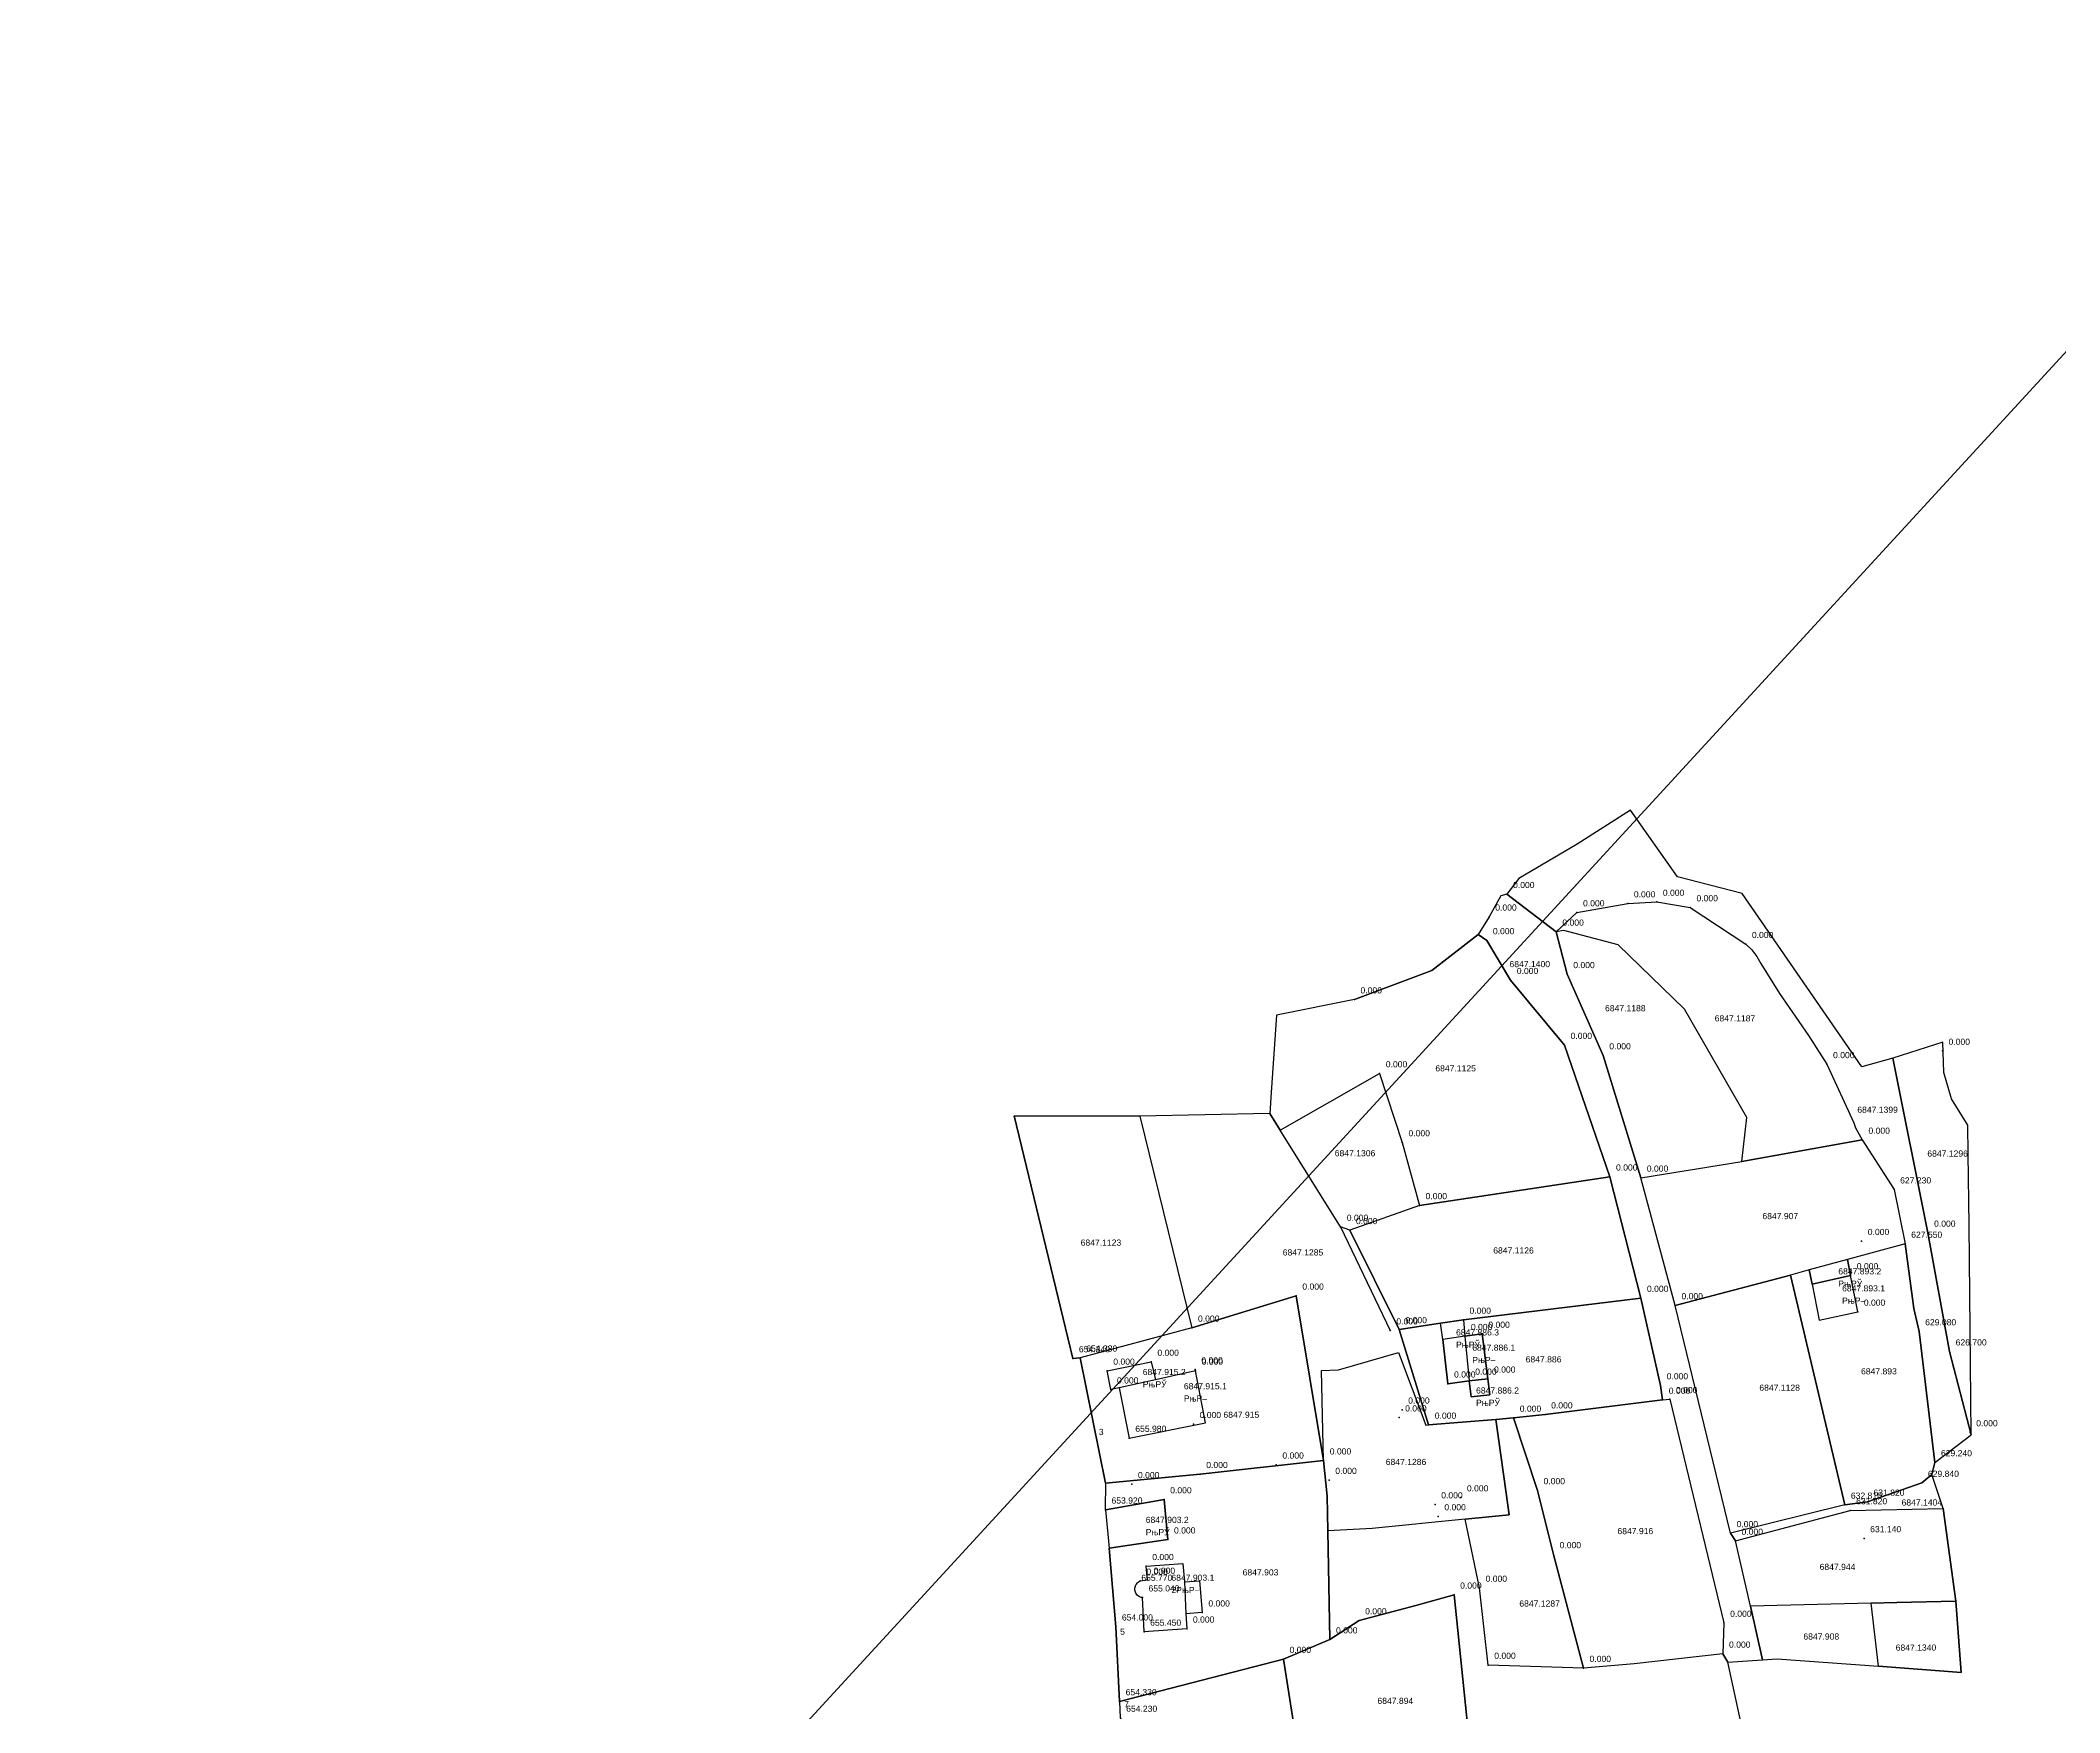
# Model space of a CAD drawing. Header units: metres. Extents: x 8504925 to 8509157, y 4588840 to 4591954.
# Drawn here: x 8506603.9 to 8506932.6, y 4590441.8 to 4590713.9 of the extents above; entities that cross this region are included whole.
import ezdxf

# ---------------------------------------------------------------- set-up
doc = ezdxf.new("R2010")
doc.units = ezdxf.units.M
for name, color, linetype in [('cad13', 30, 'Continuous'), ('cad140', 7, 'Continuous'), ('cad141', 7, 'Continuous'), ('cad144', 7, 'Continuous'), ('cad145', 7, 'Continuous'), ('cad146', 7, 'Continuous'), ('cad176', 7, 'Continuous'), ('cad22', 7, 'Continuous'), ('cad_cont_1', 30, 'Continuous'), ('cad_cont_2', 7, 'Continuous'), ('cad_cont_3', 7, 'Continuous'), ('points', 1, 'Continuous'), ('texts', 7, 'Continuous')]:
    doc.layers.add(name, color=color, linetype=linetype)
doc.styles.get("Standard").update_dxf_attribs({"font": 'arial.ttf'})

msp = doc.modelspace()

# ---------------------------------------------------------------- linework, layer by layer
msp.add_lwpolyline([(8505645, 4589261), (8507425, 4591198)])
at = {"layer": 'cad13'}
for points in [[(8506898.041, 4590515.473), (8506898.55, 4590512.9)], [(8506892.264, 4590511.494), (8506891.826, 4590513.781)], [(8506892.264, 4590511.494), (8506893.451, 4590505.589), (8506899.7, 4590506.97), (8506898.55, 4590512.9)], [(8506898.55, 4590512.9), (8506892.264, 4590511.494)], [(8506832.167, 4590502.47), (8506831.829, 4590505.106)], [(8506835.52, 4590505.66), (8506835.75, 4590503.01)], [(8506835.75, 4590503.01), (8506832.167, 4590502.47)], [(8506836.45, 4590495.74), (8506833.01, 4590495.28), (8506832.167, 4590502.47)], [(8506835.75, 4590503.01), (8506838.59, 4590503.37), (8506839.51, 4590496.08)], [(8506779.525, 4590494.583), (8506778.15, 4590494.31), (8506777.55, 4590497.37), (8506784.73, 4590498.81), (8506785.408, 4590495.88)], [(8506779.525, 4590494.583), (8506781.13, 4590486.44), (8506793.555, 4590488.926), (8506791.93, 4590497.36), (8506785.408, 4590495.88)], [(8506785.408, 4590495.88), (8506779.525, 4590494.583)], [(8506839.51, 4590496.08), (8506839.834, 4590493.476), (8506836.787, 4590493.127), (8506836.45, 4590495.74)], [(8506839.51, 4590496.08), (8506836.45, 4590495.74)], [(8506777.26, 4590474.77), (8506786.81, 4590476.43), (8506787.43, 4590469.9), (8506777.89, 4590468.49)], [(8506790.51, 4590455.4), (8506783.55, 4590454.89), (8506783.28, 4590460.47), (8506783.081, 4590460.5), (8506782.823, 4590460.603), (8506782.591, 4590460.75), (8506782.456, 4590460.875), (8506782.335, 4590461.016), (8506782.237, 4590461.171), (8506782.156, 4590461.333), (8506782.095, 4590461.51), (8506782.064, 4590461.692), (8506782.053, 4590461.875), (8506782.11, 4590462.2), (8506782.164, 4590462.412), (8506782.246, 4590462.578), (8506782.466, 4590462.87), (8506782.606, 4590462.99), (8506782.94, 4590463.19), (8506784.12, 4590463.34), (8506783.89, 4590465.57), (8506789.857, 4590466.005), (8506790.117, 4590463.031), (8506792.56, 4590463.214), (8506793.03, 4590458.02), (8506790.375, 4590457.813), (8506790.51, 4590455.4)]]:
    msp.add_lwpolyline(points, dxfattribs=at)
at = {"layer": 'cad140'}
for points in [[(8506791.33, 4590504.37), (8506808.32, 4590509.58)], [(8506864.4, 4590509.22), (8506867.61, 4590494.99), (8506867.95, 4590492.63)], [(8506777.27, 4590479.07), (8506773.15, 4590499.5)]]:
    msp.add_lwpolyline(points, dxfattribs=at)
at = {"layer": 'cad141'}
for points in [[(8506791.33, 4590504.37), (8506773.15, 4590499.5)], [(8506812.78, 4590482.76), (8506792.68, 4590480.55), (8506777.27, 4590479.07)]]:
    msp.add_lwpolyline(points, dxfattribs=at)
at = {"layer": 'cad144'}
for points in [[(8506854.047, 4590583.094), (8506844.556, 4590577.496)], [(8506905.401, 4590548.252), (8506900.386, 4590546.863), (8506880.874, 4590575.023), (8506870.395, 4590577.776)], [(8506850.64, 4590568.81), (8506854, 4590571.96), (8506862.27, 4590573.41), (8506866.99, 4590573.67), (8506872.46, 4590572.78), (8506881.48, 4590566.79), (8506882.479, 4590565.865), (8506883.264, 4590564.806), (8506883.943, 4590563.677), (8506886.979, 4590558.765), (8506891.686, 4590551.926), (8506894.69, 4590547.25), (8506899.052, 4590537.738), (8506899.338, 4590536.904), (8506900.45, 4590534.95)], [(8506837.908, 4590568.375), (8506839.33, 4590567.42), (8506843.22, 4590560.94), (8506851.97, 4590550.38), (8506859.37, 4590528.96)], [(8506858.28, 4590548.69), (8506852.41, 4590561.9), (8506850.64, 4590568.81)], [(8506805.1, 4590555.252), (8506804.266, 4590542.675), (8506804.038, 4590539.254)], [(8506821.9, 4590545.76), (8506825.59, 4590534.54), (8506828.37, 4590524.3)], [(8506773.15, 4590499.5), (8506771.95, 4590499.38), (8506762.418, 4590538.867)], [(8506782.858, 4590538.828), (8506762.418, 4590538.867)], [(8506804.038, 4590539.254), (8506782.858, 4590538.828)], [(8506805.729, 4590536.539), (8506804.038, 4590539.254)], [(8506815.55, 4590520.78), (8506805.729, 4590536.539)], [(8506880.838, 4590531.443), (8506900.45, 4590534.95)], [(8506900.45, 4590534.95), (8506905.61, 4590526.86), (8506907.41, 4590518.03)], [(8506864.38, 4590528.78), (8506880.838, 4590531.443)], [(8506859.37, 4590528.96), (8506864.4, 4590509.22)], [(8506870.02, 4590508.02), (8506864.38, 4590528.78)], [(8506815.55, 4590520.78), (8506823.62, 4590503.92)], [(8506817.04, 4590520.24), (8506815.55, 4590520.78)], [(8506825.1, 4590504.12), (8506817.04, 4590520.24)], [(8506907.41, 4590518.03), (8506898.041, 4590515.473)], [(8506907.41, 4590518.03), (8506908.822, 4590507.504), (8506909.68, 4590503.77), (8506912.25, 4590482.47)], [(8506891.826, 4590513.781), (8506888.79, 4590512.952)], [(8506897.59, 4590475.56), (8506888.79, 4590512.952)], [(8506808.32, 4590509.58), (8506812.78, 4590482.76)], [(8506878.99, 4590470.93), (8506870.02, 4590508.02)], [(8506829.87, 4590488.58), (8506825.1, 4590504.12)], [(8506867.95, 4590492.63), (8506848.81, 4590490.25), (8506843.7, 4590489.71)], [(8506869.13, 4590492.74), (8506877.94, 4590456.34), (8506877.76, 4590451.32)], [(8506840.807, 4590489.478), (8506829.87, 4590488.58)], [(8506843.7, 4590489.71), (8506840.807, 4590489.478)], [(8506847.57, 4590477.92), (8506843.7, 4590489.71)], [(8506812.78, 4590482.76), (8506813.342, 4590476.98), (8506813.491, 4590471.321)], [(8506912.25, 4590482.47), (8506911.74, 4590480.498)], [(8506911.74, 4590480.498), (8506910.13, 4590479.12), (8506901.27, 4590476.05), (8506897.59, 4590475.56)], [(8506855.06, 4590449), (8506850.19, 4590467.51), (8506847.57, 4590477.92)], [(8506897.59, 4590475.56), (8506878.99, 4590470.93)], [(8506839.55, 4590449.5), (8506838.14, 4590462.04), (8506835.81, 4590473.234)], [(8506879.79, 4590469.69), (8506898.45, 4590474.66)], [(8506813.491, 4590471.321), (8506813.8, 4590453.64)], [(8506882.239, 4590459.063), (8506879.79, 4590469.69)], [(8506779.56, 4590443.58), (8506778.95, 4590455.74), (8506777.89, 4590468.49)], [(8506813.8, 4590453.64), (8506818.54, 4590456.74), (8506827.785, 4590459.201), (8506834, 4590460.93)], [(8506834, 4590460.93), (8506837.3, 4590429.27)], [(8506884.186, 4590450.361), (8506882.239, 4590459.063)], [(8506813.8, 4590453.64), (8506806.24, 4590450.47)], [(8506855.06, 4590449), (8506839.55, 4590449.5)], [(8506877.76, 4590451.32), (8506863.328, 4590449.704), (8506855.06, 4590449)]]:
    msp.add_lwpolyline(points, dxfattribs=at)
at = {"layer": 'cad145'}
for points in [[(8506842.61, 4590574.93), (8506841.607, 4590574.666), (8506839.71, 4590571.26), (8506837.908, 4590568.375)], [(8506817.78, 4590557.78), (8506830.381, 4590562.522), (8506837.908, 4590568.375)], [(8506817.78, 4590557.78), (8506805.1, 4590555.252)], [(8506805.729, 4590536.539), (8506821.9, 4590545.76)], [(8506782.858, 4590538.828), (8506791.33, 4590504.37)], [(8506828.37, 4590524.3), (8506859.37, 4590528.96)], [(8506828.37, 4590524.3), (8506817.04, 4590520.24)], [(8506870.02, 4590508.02), (8506888.79, 4590512.952)], [(8506864.4, 4590509.22), (8506835.52, 4590505.66)], [(8506831.829, 4590505.106), (8506825.1, 4590504.12)], [(8506806.24, 4590450.47), (8506779.56, 4590443.58)], [(8506806.24, 4590450.47), (8506810.16, 4590425.53)]]:
    msp.add_lwpolyline(points, dxfattribs=at)
at = {"layer": 'cad146'}
for points in [[(8506850.64, 4590568.81), (8506842.61, 4590574.93)], [(8506880.838, 4590531.443), (8506881.64, 4590538.568), (8506871.494, 4590556.229), (8506860.737, 4590566.687), (8506851.895, 4590569.047), (8506850.64, 4590568.81)], [(8506864.38, 4590528.78), (8506858.28, 4590548.69)], [(8506905.401, 4590548.252), (8506911.13, 4590519.82), (8506914.64, 4590500.5), (8506918.188, 4590486.962)], [(8506898.041, 4590515.473), (8506891.826, 4590513.781)], [(8506831.829, 4590505.106), (8506835.52, 4590505.66)], [(8506812.78, 4590482.76), (8506812.462, 4590497.414), (8506815.221, 4590497.513), (8506824.952, 4590500.36), (8506829.394, 4590488.533), (8506829.87, 4590488.58)], [(8506867.95, 4590492.63), (8506869.13, 4590492.74)], [(8506840.807, 4590489.478), (8506842.492, 4590477.445), (8506842.983, 4590473.943), (8506835.81, 4590473.234)], [(8506835.81, 4590473.234), (8506820.708, 4590471.74), (8506813.491, 4590471.321)], [(8506898.45, 4590474.66), (8506913.618, 4590474.957)], [(8506879.79, 4590469.69), (8506878.99, 4590470.93)], [(8506901.904, 4590459.578), (8506882.239, 4590459.063)], [(8506915.679, 4590459.916), (8506906.044, 4590459.676), (8506901.904, 4590459.578)], [(8506903.07, 4590449.29), (8506901.904, 4590459.578)], [(8506878.551, 4590449.98), (8506877.76, 4590451.32)]]:
    msp.add_lwpolyline(points, dxfattribs=at)
at = {"layer": 'cad176'}
for points in [[(8506870.395, 4590577.776), (8506862.723, 4590588.584), (8506854.047, 4590583.094)], [(8506844.556, 4590577.496), (8506842.61, 4590574.93)], [(8506918.188, 4590486.962), (8506918.02, 4590504.2), (8506917.82, 4590521.07), (8506917.663, 4590532.706), (8506917.6, 4590537.37), (8506914.983, 4590541.605), (8506913.703, 4590545.902), (8506913.575, 4590550.878), (8506905.401, 4590548.252)], [(8506912.25, 4590482.47), (8506918.188, 4590486.962)], [(8506777.27, 4590479.07), (8506777.22, 4590474.87), (8506777.26, 4590474.77)], [(8506913.618, 4590474.957), (8506911.74, 4590480.498)], [(8506777.26, 4590474.77), (8506777.89, 4590468.49)], [(8506915.679, 4590459.916), (8506913.618, 4590474.957)], [(8506903.07, 4590449.29), (8506916.547, 4590448.281), (8506915.679, 4590459.916)], [(8506878.551, 4590449.98), (8506882.586, 4590450.253), (8506884.186, 4590450.361)], [(8506882.102, 4590433.745), (8506878.551, 4590449.98)], [(8506884.186, 4590450.361), (8506886.594, 4590450.523), (8506903.07, 4590449.29)], [(8506779.56, 4590443.58), (8506779.65, 4590440.89)]]:
    msp.add_lwpolyline(points, dxfattribs=at)
at = {"layer": 'cad22'}
for points in [[(8506835.75, 4590503.01), (8506836.45, 4590495.74)], [(8506790.117, 4590463.031), (8506790.375, 4590457.813)]]:
    msp.add_lwpolyline(points, dxfattribs=at)
at = {"layer": 'cad_cont_1'}
for points in [[(8506898.041, 4590515.473), (8506891.826, 4590513.781), (8506891.826, 4590513.781), (8506892.264, 4590511.494), (8506892.264, 4590511.494), (8506898.55, 4590512.9), (8506898.55, 4590512.9), (8506898.041, 4590515.473)], [(8506898.55, 4590512.9), (8506892.264, 4590511.494), (8506892.264, 4590511.494), (8506893.451, 4590505.589), (8506899.7, 4590506.97), (8506898.55, 4590512.9)], [(8506831.829, 4590505.106), (8506835.52, 4590505.66), (8506835.52, 4590505.66), (8506835.75, 4590503.01), (8506835.75, 4590503.01), (8506832.167, 4590502.47), (8506832.167, 4590502.47), (8506831.829, 4590505.106)], [(8506835.75, 4590503.01), (8506832.167, 4590502.47), (8506832.167, 4590502.47), (8506833.01, 4590495.28), (8506836.45, 4590495.74), (8506836.45, 4590495.74), (8506839.51, 4590496.08), (8506839.51, 4590496.08), (8506838.59, 4590503.37), (8506835.75, 4590503.01)], [(8506785.408, 4590495.88), (8506779.525, 4590494.583), (8506779.525, 4590494.583), (8506778.15, 4590494.31), (8506777.55, 4590497.37), (8506784.73, 4590498.81), (8506785.408, 4590495.88)], [(8506785.408, 4590495.88), (8506779.525, 4590494.583), (8506779.525, 4590494.583), (8506781.13, 4590486.44), (8506793.555, 4590488.926), (8506791.93, 4590497.36), (8506785.408, 4590495.88)], [(8506839.51, 4590496.08), (8506836.45, 4590495.74), (8506836.45, 4590495.74), (8506836.787, 4590493.127), (8506839.834, 4590493.476), (8506839.51, 4590496.08)], [(8506777.26, 4590474.77), (8506777.89, 4590468.49), (8506777.89, 4590468.49), (8506787.43, 4590469.9), (8506786.81, 4590476.43), (8506777.26, 4590474.77)], [(8506790.51, 4590455.4), (8506783.55, 4590454.89), (8506783.28, 4590460.47), (8506783.081, 4590460.5), (8506782.823, 4590460.603), (8506782.591, 4590460.75), (8506782.456, 4590460.875), (8506782.335, 4590461.016), (8506782.237, 4590461.171), (8506782.156, 4590461.333), (8506782.095, 4590461.51), (8506782.064, 4590461.692), (8506782.053, 4590461.875), (8506782.11, 4590462.2), (8506782.164, 4590462.412), (8506782.246, 4590462.578), (8506782.466, 4590462.87), (8506782.606, 4590462.99), (8506782.94, 4590463.19), (8506784.12, 4590463.34), (8506783.89, 4590465.57), (8506789.857, 4590466.005), (8506790.117, 4590463.031), (8506792.56, 4590463.214), (8506793.03, 4590458.02), (8506790.375, 4590457.813), (8506790.51, 4590455.4)]]:
    msp.add_lwpolyline(points, dxfattribs=at)
at = {"layer": 'cad_cont_2'}
for points in [[(8506844.556, 4590577.496), (8506842.61, 4590574.93), (8506842.61, 4590574.93), (8506850.64, 4590568.81), (8506850.64, 4590568.81), (8506854, 4590571.96), (8506862.27, 4590573.41), (8506866.99, 4590573.67), (8506872.46, 4590572.78), (8506881.48, 4590566.79), (8506882.479, 4590565.865), (8506883.264, 4590564.806), (8506883.943, 4590563.677), (8506886.979, 4590558.765), (8506891.686, 4590551.926), (8506894.69, 4590547.25), (8506899.052, 4590537.738), (8506899.338, 4590536.904), (8506900.45, 4590534.95), (8506900.45, 4590534.95), (8506905.61, 4590526.86), (8506907.41, 4590518.03), (8506907.41, 4590518.03), (8506908.822, 4590507.504), (8506909.68, 4590503.77), (8506912.25, 4590482.47), (8506912.25, 4590482.47), (8506918.188, 4590486.962), (8506918.188, 4590486.962), (8506914.64, 4590500.5), (8506911.13, 4590519.82), (8506905.401, 4590548.252), (8506905.401, 4590548.252), (8506900.386, 4590546.863), (8506880.874, 4590575.023), (8506870.395, 4590577.776), (8506870.395, 4590577.776), (8506862.723, 4590588.584), (8506854.047, 4590583.094), (8506854.047, 4590583.094), (8506844.556, 4590577.496)], [(8506837.908, 4590568.375), (8506839.33, 4590567.42), (8506843.22, 4590560.94), (8506851.97, 4590550.38), (8506859.37, 4590528.96), (8506859.37, 4590528.96), (8506864.4, 4590509.22), (8506864.4, 4590509.22), (8506867.61, 4590494.99), (8506867.95, 4590492.63), (8506867.95, 4590492.63), (8506869.13, 4590492.74), (8506869.13, 4590492.74), (8506877.94, 4590456.34), (8506877.76, 4590451.32), (8506877.76, 4590451.32), (8506878.551, 4590449.98), (8506878.551, 4590449.98), (8506882.586, 4590450.253), (8506884.186, 4590450.361), (8506884.186, 4590450.361), (8506882.239, 4590459.063), (8506882.239, 4590459.063), (8506879.79, 4590469.69), (8506879.79, 4590469.69), (8506878.99, 4590470.93), (8506878.99, 4590470.93), (8506870.02, 4590508.02), (8506870.02, 4590508.02), (8506864.38, 4590528.78), (8506864.38, 4590528.78), (8506858.28, 4590548.69), (8506858.28, 4590548.69), (8506852.41, 4590561.9), (8506850.64, 4590568.81), (8506850.64, 4590568.81), (8506842.61, 4590574.93), (8506842.61, 4590574.93), (8506841.607, 4590574.666), (8506839.71, 4590571.26), (8506837.908, 4590568.375)], [(8506880.838, 4590531.443), (8506881.64, 4590538.568), (8506871.494, 4590556.229), (8506860.737, 4590566.687), (8506851.895, 4590569.047), (8506850.64, 4590568.81), (8506850.64, 4590568.81), (8506854, 4590571.96), (8506862.27, 4590573.41), (8506866.99, 4590573.67), (8506872.46, 4590572.78), (8506881.48, 4590566.79), (8506882.479, 4590565.865), (8506883.264, 4590564.806), (8506883.943, 4590563.677), (8506886.979, 4590558.765), (8506891.686, 4590551.926), (8506894.69, 4590547.25), (8506899.052, 4590537.738), (8506899.338, 4590536.904), (8506900.45, 4590534.95), (8506900.45, 4590534.95), (8506880.838, 4590531.443)], [(8506805.1, 4590555.252), (8506804.266, 4590542.675), (8506804.038, 4590539.254), (8506804.038, 4590539.254), (8506805.729, 4590536.539), (8506805.729, 4590536.539), (8506821.9, 4590545.76), (8506821.9, 4590545.76), (8506825.59, 4590534.54), (8506828.37, 4590524.3), (8506828.37, 4590524.3), (8506859.37, 4590528.96), (8506859.37, 4590528.96), (8506851.97, 4590550.38), (8506843.22, 4590560.94), (8506839.33, 4590567.42), (8506837.908, 4590568.375), (8506837.908, 4590568.375), (8506830.381, 4590562.522), (8506817.78, 4590557.78), (8506817.78, 4590557.78), (8506805.1, 4590555.252)], [(8506880.838, 4590531.443), (8506881.64, 4590538.568), (8506871.494, 4590556.229), (8506860.737, 4590566.687), (8506851.895, 4590569.047), (8506850.64, 4590568.81), (8506850.64, 4590568.81), (8506852.41, 4590561.9), (8506858.28, 4590548.69), (8506858.28, 4590548.69), (8506864.38, 4590528.78), (8506864.38, 4590528.78), (8506880.838, 4590531.443)], [(8506905.401, 4590548.252), (8506911.13, 4590519.82), (8506914.64, 4590500.5), (8506918.188, 4590486.962), (8506918.188, 4590486.962), (8506918.02, 4590504.2), (8506917.82, 4590521.07), (8506917.663, 4590532.706), (8506917.6, 4590537.37), (8506914.983, 4590541.605), (8506913.703, 4590545.902), (8506913.575, 4590550.878), (8506905.401, 4590548.252)], [(8506805.729, 4590536.539), (8506821.9, 4590545.76), (8506821.9, 4590545.76), (8506825.59, 4590534.54), (8506828.37, 4590524.3), (8506828.37, 4590524.3), (8506817.04, 4590520.24), (8506817.04, 4590520.24), (8506815.55, 4590520.78), (8506815.55, 4590520.78), (8506805.729, 4590536.539)], [(8506773.15, 4590499.5), (8506771.95, 4590499.38), (8506762.418, 4590538.867), (8506762.418, 4590538.867), (8506782.858, 4590538.828), (8506782.858, 4590538.828), (8506791.33, 4590504.37), (8506791.33, 4590504.37), (8506773.15, 4590499.5)], [(8506782.858, 4590538.828), (8506791.33, 4590504.37), (8506791.33, 4590504.37), (8506808.32, 4590509.58), (8506808.32, 4590509.58), (8506812.78, 4590482.76), (8506812.78, 4590482.76), (8506812.462, 4590497.414), (8506815.221, 4590497.513), (8506824.952, 4590500.36), (8506829.394, 4590488.533), (8506829.87, 4590488.58), (8506829.87, 4590488.58), (8506825.1, 4590504.12), (8506825.1, 4590504.12), (8506817.04, 4590520.24), (8506817.04, 4590520.24), (8506815.55, 4590520.78), (8506815.55, 4590520.78), (8506805.729, 4590536.539), (8506805.729, 4590536.539), (8506804.038, 4590539.254), (8506804.038, 4590539.254), (8506782.858, 4590538.828)], [(8506864.38, 4590528.78), (8506880.838, 4590531.443), (8506880.838, 4590531.443), (8506900.45, 4590534.95), (8506900.45, 4590534.95), (8506905.61, 4590526.86), (8506907.41, 4590518.03), (8506907.41, 4590518.03), (8506898.041, 4590515.473), (8506898.041, 4590515.473), (8506891.826, 4590513.781), (8506891.826, 4590513.781), (8506888.79, 4590512.952), (8506888.79, 4590512.952), (8506870.02, 4590508.02), (8506870.02, 4590508.02), (8506864.38, 4590528.78)], [(8506828.37, 4590524.3), (8506817.04, 4590520.24), (8506817.04, 4590520.24), (8506825.1, 4590504.12), (8506825.1, 4590504.12), (8506831.829, 4590505.106), (8506831.829, 4590505.106), (8506835.52, 4590505.66), (8506835.52, 4590505.66), (8506864.4, 4590509.22), (8506864.4, 4590509.22), (8506859.37, 4590528.96), (8506859.37, 4590528.96), (8506828.37, 4590524.3)], [(8506891.826, 4590513.781), (8506888.79, 4590512.952), (8506888.79, 4590512.952), (8506897.59, 4590475.56), (8506897.59, 4590475.56), (8506901.27, 4590476.05), (8506910.13, 4590479.12), (8506911.74, 4590480.498), (8506911.74, 4590480.498), (8506912.25, 4590482.47), (8506912.25, 4590482.47), (8506909.68, 4590503.77), (8506908.822, 4590507.504), (8506907.41, 4590518.03), (8506907.41, 4590518.03), (8506898.041, 4590515.473), (8506898.041, 4590515.473), (8506891.826, 4590513.781)], [(8506870.02, 4590508.02), (8506888.79, 4590512.952), (8506888.79, 4590512.952), (8506897.59, 4590475.56), (8506897.59, 4590475.56), (8506878.99, 4590470.93), (8506878.99, 4590470.93), (8506870.02, 4590508.02)], [(8506791.33, 4590504.37), (8506773.15, 4590499.5), (8506773.15, 4590499.5), (8506777.27, 4590479.07), (8506777.27, 4590479.07), (8506792.68, 4590480.55), (8506812.78, 4590482.76), (8506812.78, 4590482.76), (8506808.32, 4590509.58), (8506808.32, 4590509.58), (8506791.33, 4590504.37)], [(8506831.829, 4590505.106), (8506825.1, 4590504.12), (8506825.1, 4590504.12), (8506829.87, 4590488.58), (8506829.87, 4590488.58), (8506840.807, 4590489.478), (8506840.807, 4590489.478), (8506843.7, 4590489.71), (8506843.7, 4590489.71), (8506848.81, 4590490.25), (8506867.95, 4590492.63), (8506867.95, 4590492.63), (8506867.61, 4590494.99), (8506864.4, 4590509.22), (8506864.4, 4590509.22), (8506835.52, 4590505.66), (8506835.52, 4590505.66), (8506831.829, 4590505.106)], [(8506812.78, 4590482.76), (8506812.462, 4590497.414), (8506815.221, 4590497.513), (8506824.952, 4590500.36), (8506829.394, 4590488.533), (8506829.87, 4590488.58), (8506829.87, 4590488.58), (8506840.807, 4590489.478), (8506840.807, 4590489.478), (8506842.492, 4590477.445), (8506842.983, 4590473.943), (8506835.81, 4590473.234), (8506835.81, 4590473.234), (8506820.708, 4590471.74), (8506813.491, 4590471.321), (8506813.491, 4590471.321), (8506813.342, 4590476.98), (8506812.78, 4590482.76)], [(8506847.57, 4590477.92), (8506843.7, 4590489.71), (8506843.7, 4590489.71), (8506848.81, 4590490.25), (8506867.95, 4590492.63), (8506867.95, 4590492.63), (8506869.13, 4590492.74), (8506869.13, 4590492.74), (8506877.94, 4590456.34), (8506877.76, 4590451.32), (8506877.76, 4590451.32), (8506863.328, 4590449.704), (8506855.06, 4590449), (8506855.06, 4590449), (8506850.19, 4590467.51), (8506847.57, 4590477.92)], [(8506839.55, 4590449.5), (8506838.14, 4590462.04), (8506835.81, 4590473.234), (8506835.81, 4590473.234), (8506842.983, 4590473.943), (8506842.492, 4590477.445), (8506840.807, 4590489.478), (8506840.807, 4590489.478), (8506843.7, 4590489.71), (8506843.7, 4590489.71), (8506847.57, 4590477.92), (8506847.57, 4590477.92), (8506850.19, 4590467.51), (8506855.06, 4590449), (8506855.06, 4590449), (8506839.55, 4590449.5)], [(8506777.27, 4590479.07), (8506777.22, 4590474.87), (8506777.26, 4590474.77), (8506777.26, 4590474.77), (8506777.89, 4590468.49), (8506777.89, 4590468.49), (8506778.95, 4590455.74), (8506779.56, 4590443.58), (8506779.56, 4590443.58), (8506806.24, 4590450.47), (8506806.24, 4590450.47), (8506813.8, 4590453.64), (8506813.8, 4590453.64), (8506813.491, 4590471.321), (8506813.491, 4590471.321), (8506813.342, 4590476.98), (8506812.78, 4590482.76), (8506812.78, 4590482.76), (8506792.68, 4590480.55), (8506777.27, 4590479.07)], [(8506897.59, 4590475.56), (8506878.99, 4590470.93), (8506878.99, 4590470.93), (8506879.79, 4590469.69), (8506879.79, 4590469.69), (8506898.45, 4590474.66), (8506898.45, 4590474.66), (8506913.618, 4590474.957), (8506913.618, 4590474.957), (8506911.74, 4590480.498), (8506911.74, 4590480.498), (8506910.13, 4590479.12), (8506901.27, 4590476.05), (8506897.59, 4590475.56)], [(8506835.81, 4590473.234), (8506820.708, 4590471.74), (8506813.491, 4590471.321), (8506813.491, 4590471.321), (8506813.8, 4590453.64), (8506813.8, 4590453.64), (8506818.54, 4590456.74), (8506827.785, 4590459.201), (8506834, 4590460.93), (8506834, 4590460.93), (8506837.3, 4590429.27)], [(8506882.102, 4590433.745), (8506878.551, 4590449.98), (8506878.551, 4590449.98), (8506877.76, 4590451.32), (8506877.76, 4590451.32), (8506863.328, 4590449.704), (8506855.06, 4590449), (8506855.06, 4590449), (8506839.55, 4590449.5), (8506839.55, 4590449.5), (8506838.14, 4590462.04), (8506835.81, 4590473.234)], [(8506879.79, 4590469.69), (8506898.45, 4590474.66), (8506898.45, 4590474.66), (8506913.618, 4590474.957), (8506913.618, 4590474.957), (8506915.679, 4590459.916), (8506915.679, 4590459.916), (8506906.044, 4590459.676), (8506901.904, 4590459.578), (8506901.904, 4590459.578), (8506882.239, 4590459.063), (8506882.239, 4590459.063), (8506879.79, 4590469.69)], [(8506806.24, 4590450.47), (8506810.16, 4590425.53), (8506810.16, 4590425.53), (8506837.3, 4590429.27), (8506837.3, 4590429.27), (8506834, 4590460.93), (8506834, 4590460.93), (8506827.785, 4590459.201), (8506818.54, 4590456.74), (8506813.8, 4590453.64), (8506813.8, 4590453.64), (8506806.24, 4590450.47)], [(8506901.904, 4590459.578), (8506882.239, 4590459.063), (8506882.239, 4590459.063), (8506884.186, 4590450.361), (8506884.186, 4590450.361), (8506886.594, 4590450.523), (8506903.07, 4590449.29), (8506903.07, 4590449.29), (8506901.904, 4590459.578)], [(8506903.07, 4590449.29), (8506901.904, 4590459.578), (8506901.904, 4590459.578), (8506906.044, 4590459.676), (8506915.679, 4590459.916), (8506915.679, 4590459.916), (8506916.547, 4590448.281), (8506903.07, 4590449.29)], [(8506806.24, 4590450.47), (8506779.56, 4590443.58), (8506779.56, 4590443.58), (8506779.65, 4590440.89), (8506779.65, 4590440.89), (8506780.63, 4590439.62), (8506791.39, 4590428.13), (8506791.39, 4590428.13), (8506795.13, 4590422.93), (8506795.13, 4590422.93), (8506810.16, 4590425.53), (8506810.16, 4590425.53), (8506806.24, 4590450.47)]]:
    msp.add_lwpolyline(points, dxfattribs=at)
at = {"layer": 'cad_cont_3'}
msp.add_lwpolyline([(8506882.102, 4590433.745), (8506878.551, 4590449.98), (8506878.551, 4590449.98), (8506882.586, 4590450.253), (8506884.186, 4590450.361), (8506884.186, 4590450.361), (8506886.594, 4590450.523), (8506903.07, 4590449.29), (8506903.07, 4590449.29), (8506916.547, 4590448.281), (8506915.679, 4590459.916), (8506915.679, 4590459.916), (8506913.618, 4590474.957), (8506913.618, 4590474.957), (8506911.74, 4590480.498), (8506911.74, 4590480.498), (8506912.25, 4590482.47), (8506912.25, 4590482.47), (8506918.188, 4590486.962), (8506918.188, 4590486.962), (8506918.02, 4590504.2), (8506917.82, 4590521.07), (8506917.663, 4590532.706), (8506917.6, 4590537.37), (8506914.983, 4590541.605), (8506913.703, 4590545.902), (8506913.575, 4590550.878), (8506905.401, 4590548.252), (8506905.401, 4590548.252), (8506900.386, 4590546.863), (8506880.874, 4590575.023), (8506870.395, 4590577.776), (8506870.395, 4590577.776), (8506862.723, 4590588.584), (8506854.047, 4590583.094), (8506854.047, 4590583.094), (8506844.556, 4590577.496), (8506844.556, 4590577.496), (8506842.61, 4590574.93), (8506842.61, 4590574.93), (8506841.607, 4590574.666), (8506839.71, 4590571.26), (8506837.908, 4590568.375), (8506837.908, 4590568.375), (8506830.381, 4590562.522), (8506817.78, 4590557.78), (8506817.78, 4590557.78), (8506805.1, 4590555.252), (8506805.1, 4590555.252), (8506804.266, 4590542.675), (8506804.038, 4590539.254), (8506804.038, 4590539.254), (8506782.858, 4590538.828), (8506782.858, 4590538.828), (8506762.418, 4590538.867), (8506762.418, 4590538.867), (8506771.95, 4590499.38), (8506773.15, 4590499.5), (8506773.15, 4590499.5), (8506777.27, 4590479.07), (8506777.27, 4590479.07), (8506777.22, 4590474.87), (8506777.26, 4590474.77), (8506777.26, 4590474.77), (8506777.89, 4590468.49), (8506777.89, 4590468.49), (8506778.95, 4590455.74), (8506779.56, 4590443.58), (8506779.56, 4590443.58), (8506779.65, 4590440.89)], dxfattribs=at)
at = {"layer": 'points'}
for p in [(8506842.61, 4590574.93), (8506839.71, 4590571.26), (8506854, 4590571.96), (8506862.27, 4590573.41), (8506866.99, 4590573.67), (8506872.46, 4590572.78), (8506839.33, 4590567.42), (8506850.64, 4590568.81), (8506881.48, 4590566.79), (8506843.22, 4590560.94), (8506852.41, 4590561.9), (8506817.78, 4590557.78), (8506851.97, 4590550.38), (8506858.28, 4590548.69), (8506913.48, 4590549.42), (8506821.9, 4590545.76), (8506894.69, 4590547.25), (8506825.59, 4590534.54), (8506900.45, 4590534.95), (8506859.37, 4590528.96), (8506864.38, 4590528.78), (8506905.61, 4590526.86), (8506828.37, 4590524.3), (8506815.55, 4590520.78), (8506817.04, 4590520.24), (8506900.34, 4590518.47), (8506907.41, 4590518.03), (8506911.13, 4590519.82), (8506898.55, 4590512.9), (8506808.32, 4590509.58), (8506864.4, 4590509.22), (8506870.02, 4590508.02), (8506835.52, 4590505.66), (8506899.7, 4590506.97), (8506791.33, 4590504.37), (8506823.62, 4590503.92), (8506825.1, 4590504.12), (8506835.75, 4590503.01), (8506838.59, 4590503.37), (8506909.68, 4590503.77), (8506771.95, 4590499.38), (8506773.15, 4590499.5), (8506784.73, 4590498.81), (8506914.64, 4590500.5), (8506777.55, 4590497.37), (8506791.88, 4590497.58), (8506791.93, 4590497.36), (8506833.01, 4590495.28), (8506836.45, 4590495.74), (8506839.51, 4590496.08), (8506867.61, 4590494.99), (8506778.15, 4590494.31), (8506867.95, 4590492.63), (8506869.13, 4590492.74), (8506791.6, 4590488.68), (8506825.05, 4590489.76), (8506825.54, 4590491.04), (8506829.87, 4590488.58), (8506843.7, 4590489.71), (8506848.81, 4590490.25), (8506781.13, 4590486.44), (8506917.99, 4590487.35), (8506805.07, 4590482.09), (8506812.78, 4590482.76), (8506912.25, 4590482.47), (8506781.56, 4590478.91), (8506792.68, 4590480.55), (8506813.68, 4590479.59), (8506910.13, 4590479.12), (8506786.81, 4590476.43), (8506830.92, 4590475.62), (8506835.1, 4590476.75), (8506847.57, 4590477.92), (8506897.59, 4590475.56), (8506901.27, 4590476.05), (8506777.26, 4590474.77), (8506831.43, 4590473.68), (8506898.45, 4590474.66), (8506787.43, 4590469.9), (8506878.99, 4590470.93), (8506879.79, 4590469.69), (8506900.73, 4590470.11), (8506783.89, 4590465.57), (8506850.19, 4590467.51), (8506782.11, 4590462.2), (8506782.94, 4590463.19), (8506784.12, 4590463.34), (8506838.14, 4590462.04), (8506783.28, 4590460.47), (8506834, 4590460.93), (8506778.95, 4590455.74), (8506790.51, 4590455.4), (8506793.03, 4590458.02), (8506818.54, 4590456.74), (8506877.94, 4590456.34), (8506783.55, 4590454.89), (8506813.8, 4590453.64), (8506806.24, 4590450.47), (8506839.55, 4590449.5), (8506855.06, 4590449), (8506877.76, 4590451.32), (8506779.56, 4590443.58)]:
    msp.add_point(p, dxfattribs=at)

# ---------------------------------------------------------------- texts
at = {"layer": 'cad_cont_1'}
for s, p in [('6847.893.2', (8506896.544, 4590513.064)), ('6847.893.1', (8506897.162, 4590510.296)), ('6847.886.3', (8506834.329, 4590503.129)), ('6847.886.1', (8506836.971, 4590500.641)), ('6847.915.2', (8506783.342, 4590496.683)), ('6847.915.1', (8506790.034, 4590494.372)), ('6847.886.2', (8506837.586, 4590493.672)), ('6847.903.2', (8506783.829, 4590472.62)), ('6847.903.1', (8506788.011, 4590463.207))]:
    msp.add_text(s, height=1, dxfattribs=at).set_placement(p)
at = {"layer": 'cad_cont_2'}
for s, p in [('6847.1400', (8506843.029, 4590563.058)), ('6847.1188', (8506858.577, 4590555.878)), ('6847.1187', (8506876.425, 4590554.232)), ('6847.1125', (8506830.963, 4590546.094)), ('6847.1399', (8506899.636, 4590539.361)), ('6847.1306', (8506814.592, 4590532.285)), ('6847.1296', (8506911.034, 4590532.229)), ('6847.907', (8506884.194, 4590522.052)), ('6847.1123', (8506773.239, 4590517.737)), ('6847.1285', (8506806.125, 4590516.14)), ('6847.1126', (8506840.382, 4590516.464)), ('6847.886', (8506845.662, 4590498.744)), ('6847.1128', (8506883.693, 4590494.132)), ('6847.893', (8506900.244, 4590496.791)), ('6847.915', (8506796.479, 4590489.726)), ('6847.1286', (8506822.888, 4590482.047)), ('6847.1404', (8506906.839, 4590475.45)), ('6847.916', (8506860.601, 4590470.793)), ('6847.944', (8506893.502, 4590464.972)), ('6847.903', (8506799.598, 4590464.077)), ('6847.1287', (8506844.63, 4590459.004)), ('6847.908', (8506890.861, 4590453.638)), ('6847.1340', (8506905.88, 4590451.835)), ('6847.894', (8506821.539, 4590443.166))]:
    msp.add_text(s, height=1, dxfattribs=at).set_placement(p)
at = {"layer": 'points'}
for s, p in [('0.000', (8506843.61, 4590575.93)), ('0.000', (8506855, 4590572.96)), ('0.000', (8506863.27, 4590574.41)), ('0.000', (8506867.99, 4590574.67)), ('0.000', (8506873.46, 4590573.78)), ('0.000', (8506840.71, 4590572.26)), ('0.000', (8506851.64, 4590569.81)), ('0.000', (8506840.33, 4590568.42)), ('0.000', (8506882.48, 4590567.79)), ('0.000', (8506853.41, 4590562.9)), ('0.000', (8506844.22, 4590561.94)), ('0.000', (8506818.78, 4590558.78)), ('0.000', (8506852.97, 4590551.38)), ('0.000', (8506859.28, 4590549.69)), ('0.000', (8506914.48, 4590550.42)), ('0.000', (8506822.9, 4590546.76)), ('0.000', (8506895.69, 4590548.25)), ('0.000', (8506826.59, 4590535.54)), ('0.000', (8506901.45, 4590535.95)), ('0.000', (8506860.37, 4590529.96)), ('0.000', (8506865.38, 4590529.78)), ('627.230', (8506906.61, 4590527.86)), ('0.000', (8506829.37, 4590525.3)), ('0.000', (8506816.55, 4590521.78)), ('0.000', (8506818.04, 4590521.24)), ('0.000', (8506912.13, 4590520.82)), ('0.000', (8506901.34, 4590519.47)), ('627.550', (8506908.41, 4590519.03)), ('0.000', (8506899.55, 4590513.9)), ('0.000', (8506809.32, 4590510.58)), ('0.000', (8506865.4, 4590510.22)), ('0.000', (8506871.02, 4590509.02)), ('0.000', (8506900.7, 4590507.97)), ('0.000', (8506792.33, 4590505.37)), ('0.000', (8506824.62, 4590504.92)), ('0.000', (8506826.1, 4590505.12)), ('0.000', (8506836.52, 4590506.66)), ('0.000', (8506836.75, 4590504.01)), ('0.000', (8506839.59, 4590504.37)), ('629.080', (8506910.68, 4590504.77)), ('654.340', (8506772.95, 4590500.38)), ('654.380', (8506774.15, 4590500.5)), ('626.700', (8506915.64, 4590501.5)), ('0.000', (8506778.55, 4590498.37)), ('0.000', (8506785.73, 4590499.81)), ('0.000', (8506792.88, 4590498.58)), ('0.000', (8506792.93, 4590498.36)), ('0.000', (8506779.15, 4590495.31)), ('0.000', (8506834.01, 4590496.28)), ('0.000', (8506837.45, 4590496.74)), ('0.000', (8506840.51, 4590497.08)), ('0.000', (8506868.61, 4590495.99)), ('0.000', (8506826.05, 4590490.76)), ('0.000', (8506826.54, 4590492.04)), ('0.000', (8506844.7, 4590490.71)), ('0.000', (8506849.81, 4590491.25)), ('0.000', (8506868.95, 4590493.63)), ('0.000', (8506870.13, 4590493.74)), ('655.980', (8506782.13, 4590487.44)), ('0.000', (8506792.6, 4590489.68)), ('0.000', (8506830.87, 4590489.58)), ('0.000', (8506918.99, 4590488.35)), ('0.000', (8506793.68, 4590481.55)), ('0.000', (8506806.07, 4590483.09)), ('0.000', (8506813.78, 4590483.76)), ('629.240', (8506913.25, 4590483.47)), ('0.000', (8506782.56, 4590479.91)), ('0.000', (8506787.81, 4590477.43)), ('0.000', (8506814.68, 4590480.59)), ('0.000', (8506836.1, 4590477.75)), ('0.000', (8506848.57, 4590478.92)), ('629.840', (8506911.13, 4590480.12)), ('653.920', (8506778.26, 4590475.77)), ('0.000', (8506831.92, 4590476.62)), ('0.000', (8506832.43, 4590474.68)), ('632.810', (8506898.59, 4590476.56)), ('631.820', (8506899.45, 4590475.66)), ('631.820', (8506902.27, 4590477.05)), ('0.000', (8506788.43, 4590470.9)), ('0.000', (8506879.99, 4590471.93)), ('631.140', (8506901.73, 4590471.11)), ('0.000', (8506851.19, 4590468.51)), ('0.000', (8506880.79, 4590470.69)), ('0.000', (8506784.89, 4590466.57)), ('0.000', (8506785.12, 4590464.34)), ('655.770', (8506783.11, 4590463.2)), ('0.000', (8506783.94, 4590464.19)), ('655.040', (8506784.28, 4590461.47)), ('0.000', (8506835, 4590461.93)), ('0.000', (8506839.14, 4590463.04)), ('0.000', (8506794.03, 4590459.02)), ('0.000', (8506819.54, 4590457.74)), ('654.000', (8506779.95, 4590456.74)), ('655.450', (8506784.55, 4590455.89)), ('0.000', (8506791.51, 4590456.4)), ('0.000', (8506814.8, 4590454.64)), ('0.000', (8506878.94, 4590457.34)), ('0.000', (8506807.24, 4590451.47)), ('0.000', (8506878.76, 4590452.32)), ('0.000', (8506840.55, 4590450.5)), ('0.000', (8506856.06, 4590450)), ('654.330', (8506780.56, 4590444.58)), ('654.230', (8506780.65, 4590441.89))]:
    msp.add_text(s, height=1, dxfattribs=at).set_placement(p)
at = {"layer": 'texts'}
for s, p in [('РњРЎ', (8506896.544, 4590511.064)), ('РњР–', (8506897.162, 4590508.296)), ('РњРЎ', (8506834.329, 4590501.129)), ('РњР–', (8506836.971, 4590498.641)), ('РњРЎ', (8506783.342, 4590494.683)), ('РњР–', (8506790.034, 4590492.372)), ('РњРЎ', (8506837.586, 4590491.672)), ('3', (8506776.198, 4590486.93)), ('РњРЎ', (8506783.829, 4590470.62)), ('2РњР–', (8506788.011, 4590461.207)), ('5', (8506779.662, 4590454.432)), ('7', (8506780.321, 4590442.619))]:
    msp.add_text(s, height=1, dxfattribs=at).set_placement(p)

doc.saveas('drawing.dxf')
